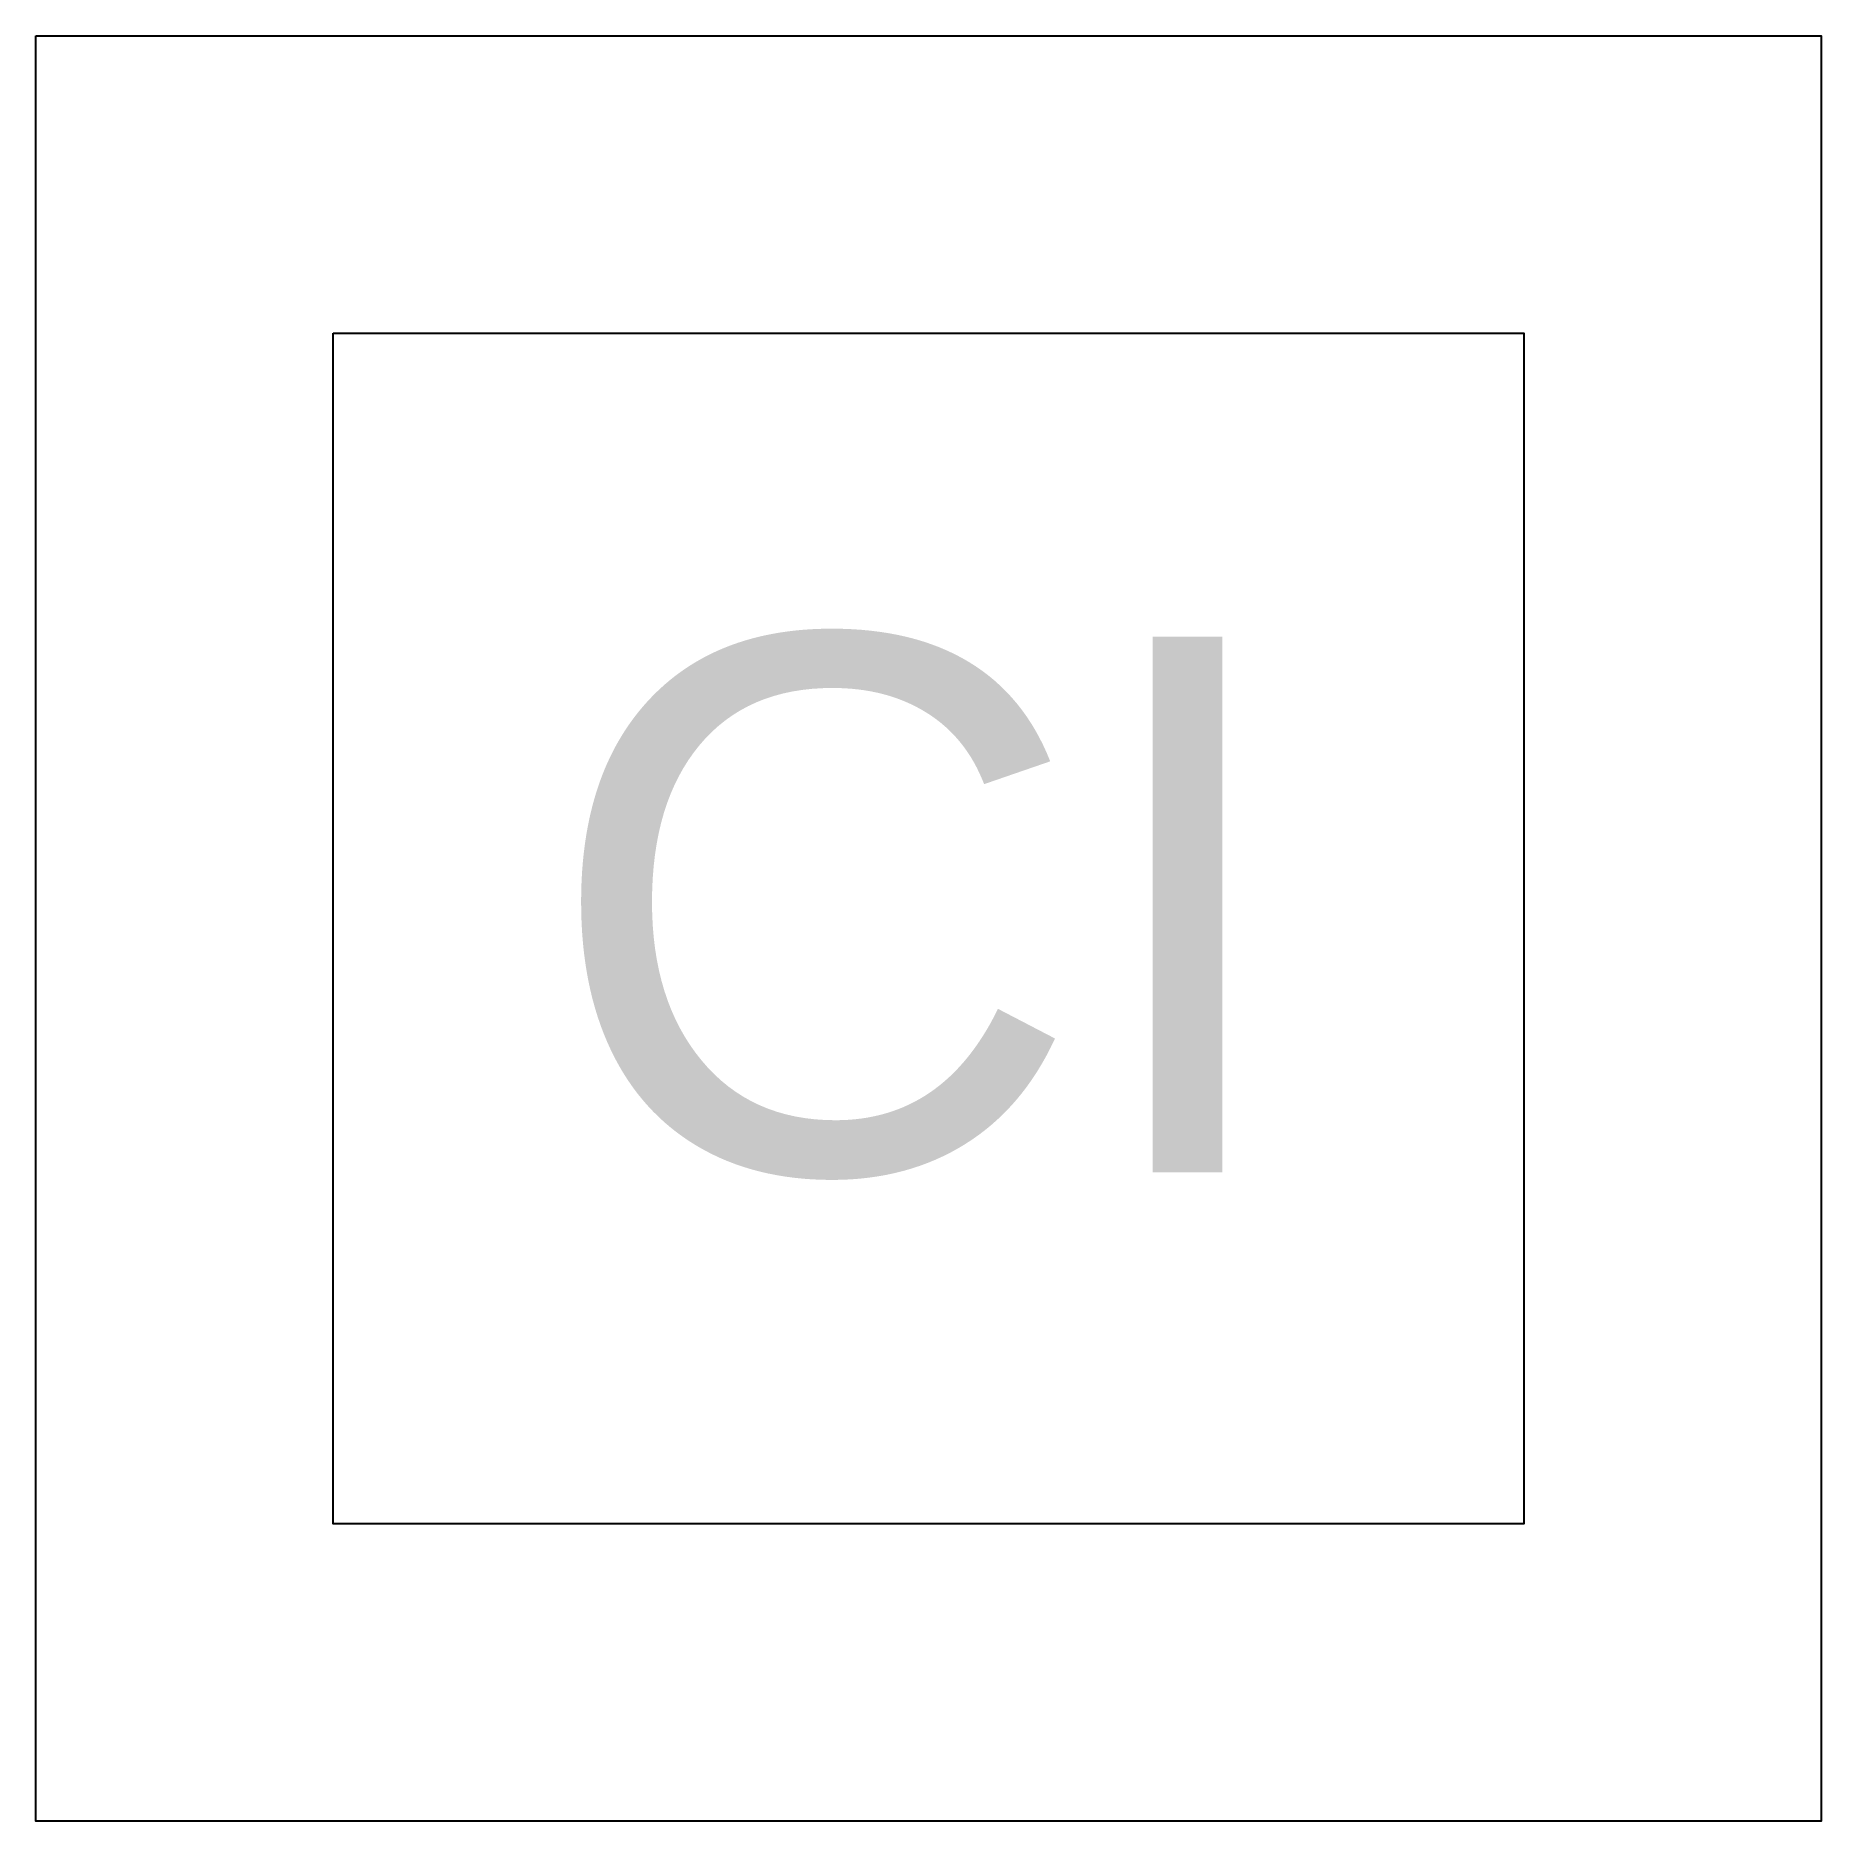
# Model space of a CAD drawing. Header units: millimetres. Extents: x 43479.529 to 43480.129, y -1740.535 to -1739.935.
import ezdxf

# ---------------------------------------------------------------- set-up
doc = ezdxf.new("R2010")
doc.units = ezdxf.units.MM
doc.layers.add('021', color=1, linetype='Continuous')
doc.layers.add('07', color=7, linetype='Continuous')
doc.styles.get("Standard").update_dxf_attribs({"font": 'ARIAL.TTF'})

msp = doc.modelspace()

# ---------------------------------------------------------------- linework, layer by layer
at = {"layer": '021'}
for points in [[(43479.52857, -1739.93451), (43480.12857, -1739.93451), (43480.12857, -1740.53451), (43479.52857, -1740.53451)], [(43479.62857, -1740.03451), (43480.02857, -1740.03451), (43480.02857, -1740.43451), (43479.62857, -1740.43451)]]:
    msp.add_lwpolyline(points, close=True, dxfattribs=at)

# ---------------------------------------------------------------- texts
at = {"layer": '07', "color": 250}
msp.add_text('CI', height=0.18, dxfattribs=at).set_placement((43479.69908, -1740.31644))

doc.saveas('drawing.dxf')
